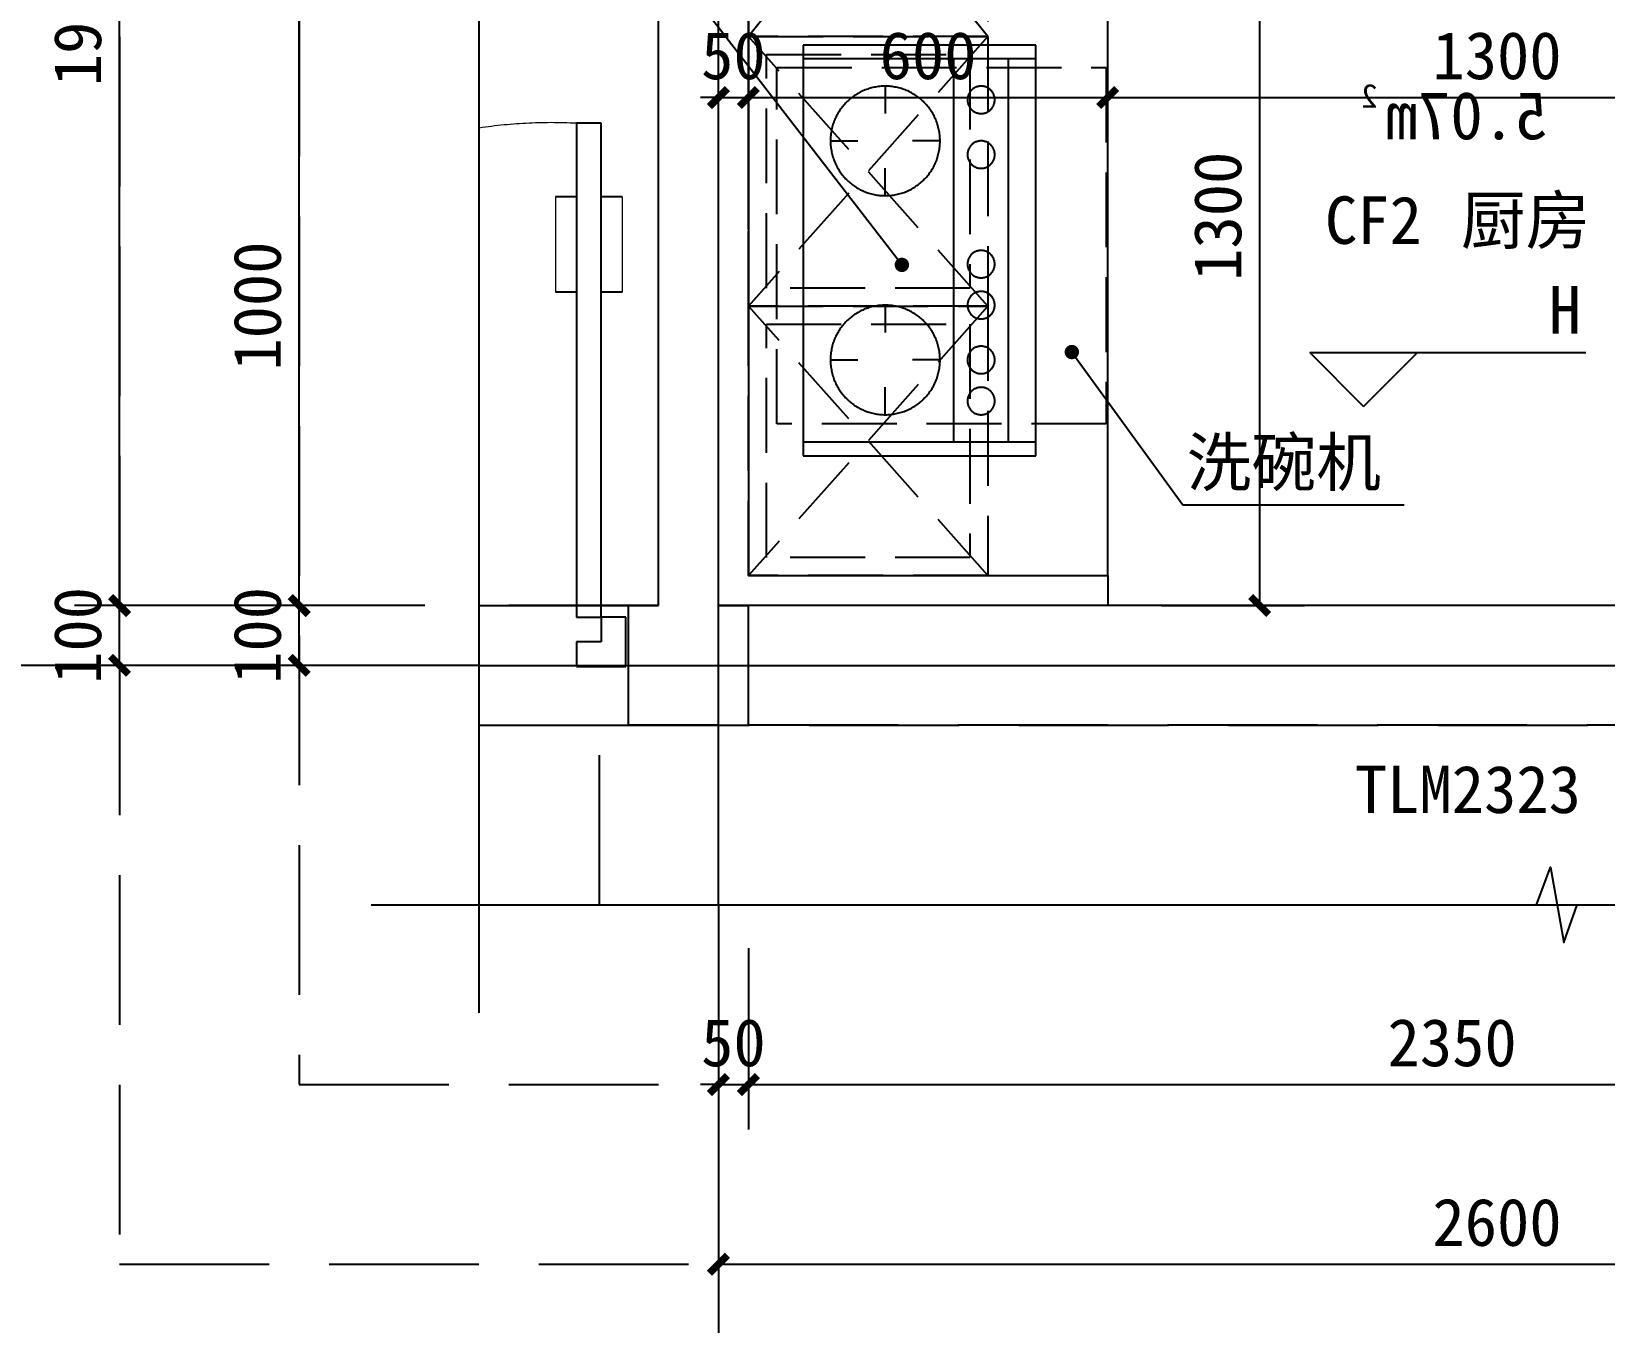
# Model space of a CAD drawing. Header units: millimetres. Extents: x -15 to 66915, y -15 to 18798.
# Drawn here: x 7323 to 9950, y 10765 to 12921 of the extents above; entities that cross this region are included whole.
import ezdxf
from ezdxf.xclip import XClip

# ---------------------------------------------------------------- set-up
doc = ezdxf.new("R2010")
doc.units = ezdxf.units.MM
doc.header["$LTSCALE"] = 1000
doc.header["$XCLIPFRAME"] = 2
for name, pattern in [('1#2#楼$0$DOTE', [2.42, 2, -0.2, 0.02, -0.2]), ('105-墙体$0$DASH', [0.35, 0.25, -0.1]), ('105-家具-标$0$DASH', [0.35, 0.25, -0.1]), ('110-CF-Z-2.6x1.95$0$DASH', [0.35, 0.25, -0.1]), ('110-WC$0$DASH', [0.35, 0.25, -0.1]), ('DASH', [0.35, 0.25, -0.1])]:
    doc.linetypes.add(name, pattern=pattern)
doc.layers.get('Defpoints').update_dxf_attribs({"color": 4, "linetype": 'DASH'})
for name, color, linetype in [('1#2#楼$0$A-ANNO-AXIS', 3, 'Continuous'), ('1#2#楼$0$A-ANNO-DIMS', 3, 'Continuous'), ('1#2#楼$0$A-ANNO-DOTE', 10, '1#2#楼$0$DOTE'), ('1#2#楼$0$A-ANNO-ELEV', 3, 'Continuous'), ('1#2#楼$0$A-ANNO-IDEN', 3, 'Continuous'), ('1#2#楼$0$A-ANNO-SYMB', 3, 'Continuous'), ('1#2#楼$0$A-ANNO-TEXT', 7, 'Continuous'), ('1#2#楼$0$A-DOOR-IDEN', 53, 'Continuous'), ('105-墙体$0$A-DOOR', 51, 'Continuous'), ('105-墙体$0$A-WALL-BLOK', 131, 'Continuous'), ('105-家具-标$0$FF-FURN', 47, '105-家具-标$0$DASH'), ('110-CF-Z-2.6x1.95$0$A-FLOR-SPCL', 225, 'Continuous'), ('110-WC$0$A-FLOR-SPCL', 225, 'Continuous'), ('110-WC$0$BS-STAIR', 225, 'Continuous'), ('110-WC$0$洁具', 225, 'Continuous'), ('110-XJ-JF-1#$0$00-看线', 251, 'Continuous'), ('110-XJ-JF-1#$0$1#2#住宅楼 平面图$0$A-00-HX-113-wall-01Y$0$HRAL', 31, 'Continuous'), ('110-XJ-JF-1#$0$1#2#住宅楼 平面图$0$bolibeiban剖', 4, 'Continuous'), ('110-墙体$0$A-COLU-CONC-HATC', 204, 'Continuous'), ('110-墙体$0$A-DOOR', 51, 'Continuous'), ('110-墙体$0$A-WALL-CONC', 9, 'Continuous')]:
    doc.layers.add(name, color=color, linetype=linetype)
doc.layers.add('110-XJ-JF-1#$0$1#2#住宅楼 平面图$0$A-00-15-1#-PM-2F$0$00-装饰-看', color=46, linetype='Continuous', lineweight=5)
doc.styles.add('1#2#楼$0$_TCH_DIM', font='')
doc.styles.add('1#2#楼$0$_TCH_DIM_T3', font='')
doc.styles.add('1#2#楼$0$_TCH_WINDOW', font='')
doc.styles.add('110-CF-Z-2.6x1.95$0$_TCH_SPACE', font='')
doc.styles.add('110-WC$0$_TCH_SPACE', font='')
doc.styles.get('1#2#楼$0$_TCH_DIM').set_extended_font_data('SimSun')
doc.styles.get('1#2#楼$0$_TCH_DIM_T3').set_extended_font_data('SimSun')
doc.styles.get('1#2#楼$0$_TCH_WINDOW').set_extended_font_data('SimSun')
doc.styles.get('110-CF-Z-2.6x1.95$0$_TCH_SPACE').set_extended_font_data('SimSun')
doc.styles.get('110-WC$0$_TCH_SPACE').set_extended_font_data('SimSun')
doc.dimstyles.new('1#2#楼$0$_TCH_ARCH&&30', dxfattribs={"dimtxt": 79.303797, "dimasz": 30, "dimexe": 75, "dimexo": 90, "dimgap": 30, "dimtad": 1, "dimdec": 0, "dimzin": 0, "dimdsep": 46, "dimtxsty": '1#2#楼$0$_TCH_DIM_T3', "dimblk": '1#2#楼$0$_ArchTick', "dimcen": 0.09, "dimclrt": 7, "dimazin": 2, "dimtfac": 1, "dimtdec": 0, "dimtix": 1, "dimtmove": 2, "dimatfit": 3, "dimfxl": 100, "dimtolj": 1, "dimtzin": 0, "dimarcsym": 0})

# ---------------------------------------------------------------- blocks, each defined once
blk = doc.blocks.new('110-墙体$0$$DorLib2D$00000009')
for p, q in [((0.4129, 0.9053), (0.4129, 0.0807)), ((0.4541, 0.9053), (0.4129, 0.9053)), ((0.4541, 0.0807), (0.4541, 0.9053)), ((0.4129, 0.7822), (0.378, 0.7822)), ((0.489, 0.7822), (0.4541, 0.7822)), ((0.4129, 0.6235), (0.378, 0.6235)), ((0.489, 0.6235), (0.4541, 0.6235)), ((-0.4941, 0.0807), (-0.4529, 0.0807)), ((-0.4941, -0.0018), (-0.4941, 0.0807)), ((-0.4529, 0.0807), (-0.4529, 0.0395)), ((0.4129, 0.0807), (0.4541, 0.0807)), ((0.4953, 0.0807), (0.4541, 0.0807)), ((0.4541, 0.0807), (0.4541, 0.0395)), ((0.4953, -0.0018), (0.4953, 0.0807)), ((-0.4529, 0.0395), (-0.4117, 0.0395)), ((-0.4117, 0.0395), (-0.4117, -0.0018)), ((0.4541, 0.0395), (0.4129, 0.0395)), ((0.4129, 0.0395), (0.4129, -0.0018)), ((-0.4941, -0.0018), (-0.4941, -0.0018)), ((-0.4117, -0.0018), (-0.4941, -0.0018)), ((0.4129, -0.0018), (0.4953, -0.0018)), ((0.4953, -0.0018), (0.4953, -0.0018))]:
    blk.add_line(p, q)
at = {"lineweight": 13}
for p, q in [((0.378, 0.7822), (0.378, 0.6235)), ((0.489, 0.7822), (0.489, 0.6235))]:
    blk.add_line(p, q, dxfattribs=at)
blk.add_arc((0.3716, 0.0817), 0.8246, 87.134, 180.0717, dxfattribs=at)
blk = doc.blocks.new('110-墙体')
at = {"layer": '110-墙体$0$A-COLU-CONC-HATC'}
for points in [[(100, 10900), (-100, 11100), (-100, 7800), (33.3, 7800), (100, 7900)], [(33.3, 7800), (100, 7700), (2100, 7700), (2100, 7900), (100, 7900)], [(33.3, 7800), (-100, 7800), (-100, 7300), (100, 7300), (100, 7700)]]:
    blk.add_hatch(color=256, dxfattribs=at).paths.add_polyline_path(points)
at = {"layer": '110-墙体$0$A-WALL-CONC'}
for p, q in [((-100, 11100), (-100, 7800)), ((100, 10900), (100, 7900)), ((100, 7900), (2100, 7900)), ((-100, 7800), (-100, 7300)), ((100, 7700), (100, 7300)), ((100, 7700), (2100, 7700)), ((100, 7300), (-100, 7300))]:
    blk.add_line(p, q, dxfattribs=at)
at = {"layer": '110-墙体$0$A-DOOR', "xscale": 900, "yscale": 900, "zscale": 100, "rotation": 90}
blk.add_blockref('110-墙体$0$$DorLib2D$00000009', (2150, 7150), dxfattribs=at)
blk = doc.blocks.new('110-WC$0$fffterthfhfghfghrtth')
at = {"color": 0, "ltscale": 300}
blk.add_line((-182.2, 0), (56.6, 0), dxfattribs=at)
at = {"color": 0, "linetype": '110-WC$0$DASH', "ltscale": 300}
for points in [[(-300, 150), (-600, 150), (-600, -150), (-300, -150)], [(-305, 145), (-595, 145), (-595, -145), (-305, -145)], [(-30, 60), (-30, -60), (0, -60), (0, 60)], [(-30, 23), (-30, -23), (-150, -23), (-150, 23)], [(-150, -20), (-150, 20), (-30, 20), (-30, -20)]]:
    blk.add_lwpolyline(points, close=True, dxfattribs=at)
for points in [[(-450, 80), (-450, -80)], [(-370, 0), (-530, 0)]]:
    blk.add_lwpolyline(points, dxfattribs=at)
blk.add_circle((-450, 0), 20, dxfattribs=at)
blk = doc.blocks.new('110-WC$0$dfghrtjrtuj6')
at = {"layer": '110-WC$0$A-FLOR-SPCL'}
for points in [[(-217, 0, 0.071142), (-213, -58.1, 0.019152), (-192.8, -212.4, 0.090609), (-149, -404.1, 0.163158), (-38.2, -508, 0.273043), (72.6, -489.5, 0.094885), (149, -404.1, 0.090609), (192.8, -212.4, 0.019152), (213, -58.1, 0.071142), (217, 0)], [(-165, -12.4, 0.180688), (-197.1, -185.5, -4.705295)], [(-106.5, -6.4, 0.237416), (-193.6, -207.9, -3.87225)], [(-61.3, -50.9), (-61.5, -31.5, 1.018669), (-84.1, -31.5), (-85.1, -51.1)], [(61.3, -50.9), (61.5, -31.5, -1.018669), (84.1, -31.5), (85.1, -51.1)], [(106.5, -6.4, -0.237416), (193.6, -207.9, 3.87225)], [(165, -12.4, -0.180688), (197.1, -185.5, 4.705295)], [(-119.9, -51.4, 0.129606), (-179.5, -259.3, 0.211204), (-80.1, -482.5, 2.252949)], [(105.7, -51.3, -0.095348), (165.9, -224.7, -0.180567), (119.8, -417.3, -0.059956), (65.2, -480.7, -0.149733), (0, -503.9, -0.149733), (-65.2, -480.7, -0.059956), (-119.9, -417.3, -0.180567), (-165.9, -224.7, -0.095348), (-105.7, -51.3, 0.095348)], [(119.9, -51.4, -0.129606), (179.5, -259.3, -0.211204), (80.1, -482.5, -2.252949)]]:
    blk.add_lwpolyline(points, format="xyb", dxfattribs=at)
blk.add_lwpolyline([(-119.9, -51.4), (119.9, -51.4)], dxfattribs=at)
blk = doc.blocks.new('110-WC')
at = {"layer": '110-WC$0$A-FLOR-SPCL'}
blk.add_lwpolyline([(1970, -100), (1970, -30), (30, -30), (30, -1170), (970, -1170), (970, -1570), (1970, -1570), (1970, -1000), (2000, -1000)], dxfattribs=at)
for points in [[(934.7, -492.8), (944.7, -492.8), (944.7, -1087.8), (934.7, -1087.8)], [(949, -575), (959, -575), (959, -1170), (949, -1170)]]:
    blk.add_lwpolyline(points, close=True, dxfattribs=at)
at = {"layer": '110-WC$0$BS-STAIR'}
for points in [[(910, -1170), (910, -30)], [(970, -1170), (970, -30)]]:
    blk.add_lwpolyline(points, dxfattribs=at)
at = {"layer": 'Defpoints'}
blk.add_lwpolyline([(0, -1600), (2000, -1600), (2000, 0), (0, 0)], close=True, dxfattribs=at)
at = {"layer": '110-WC$0$A-FLOR-SPCL', "xscale": -1, "rotation": 180}
blk.add_blockref('110-WC$0$dfghrtjrtuj6', (1472.5, -1370), dxfattribs=at)
at = {"layer": '110-WC$0$洁具', "extrusion": (0, 0, -1), "zscale": -1, "rotation": 270.0003015910824}
blk.add_blockref('110-WC$0$fffterthfhfghfghrtth', (-480, -1170), dxfattribs=at)
at = {"layer": 'Defpoints', "style": '110-WC$0$_TCH_SPACE'}
for s, height, p in [('2', 39.7, (646.6, -457.3)), ('2.88m', 79.3, (363.1, -509.8))]:
    blk.add_text(s, height=height, dxfattribs=at).set_placement(p)
blk = doc.blocks.new('110-家具-标', base_point=(27950, 37750.5))
at = {"layer": 'Defpoints'}
blk.add_lwpolyline([(27950, 48550.5), (31200, 48550.5), (31200, 45550.5), (27950, 45550.5)], close=True, dxfattribs=at)
blk = doc.blocks.new('110-XJ-JF-1#')
at = {"layer": '110-XJ-JF-1#$0$00-看线'}
blk.add_lwpolyline([(350, 3499.7), (350, 7300)], dxfattribs=at)
at = {"layer": '110-XJ-JF-1#$0$1#2#住宅楼 平面图$0$A-00-15-1#-PM-2F$0$00-装饰-看', "linetype": 'ByBlock'}
blk.add_lwpolyline([(450, 3499.7), (450, 11149.7, 0.414214), (150, 11449.7), (-3600, 11449.7, 0.414214), (-3900, 11149.7), (-3900, 10449.7), (-6250, 10449.7)], format="xyb", dxfattribs=at)
at = {"layer": '110-XJ-JF-1#$0$1#2#住宅楼 平面图$0$A-00-HX-113-wall-01Y$0$HRAL'}
for points in [[(220, 8020), (350, 8020), (350, 8050), (300, 8050), (300, 11299.7), (-820, 11299.7), (-820, 11349.7), (-850, 11349.7), (-850, 11219.7)], [(220, 7330), (350, 7330), (350, 7300), (220, 7300)]]:
    blk.add_lwpolyline(points, dxfattribs=at)
at = {"layer": '110-XJ-JF-1#$0$1#2#住宅楼 平面图$0$bolibeiban剖'}
blk.add_lwpolyline([(300, 7330), (300, 8020)], dxfattribs=at)
blk = doc.blocks.new('1#2#楼$0$bgtb')
ref = blk.add_blockref('110-墙体', (6450, -10000), dxfattribs=dict(xscale=-1))
XClip(ref).set_block_clipping_path([(10449.9188188711, -2099.9999999995), (-900.0811811288, -2099.9999999995), (-900, 11600.0002523363), (7750, 11600.0002523363), (7750, 4300), (10449.9999999999, 4300)])
ref = blk.add_blockref('110-WC', (6350, -2300), dxfattribs=dict(xscale=-1))
XClip(ref).set_block_clipping_path([(10349.9188188711, -9799.9999239819), (-1000.0811811288, -9799.9999239819), (-1000, 3900.000328354), (7650, 3900.000328354), (7650, -3399.9999239824), (10349.9999999999, -3399.9999239823)])
at = {"xscale": -1}
blk.add_blockref('110-家具-标', (6350, -9900), dxfattribs=at)
ref = blk.add_blockref('110-XJ-JF-1#', (6450, -10000))
XClip(ref).set_block_clipping_path([(-10449.9188188714, -2099.9999999995), (900.0811811285, -2099.9999999995), (899.9999999997, 11600.0002523363), (-7750.0000000003, 11600.0002523363), (-7750.0000000003, 4300), (-10450.0000000002, 4300)])
blk = doc.blocks.new('105-家具-标', base_point=(48050, 37750.5))
at = {"color": 251}
blk.add_lwpolyline([(43128.8, 44749.9), (43128.8, 45025)], dxfattribs=at)
blk.add_arc((42898.8, 45933.7), 937.3, 254.5301, 285.4699, dxfattribs=at)
at = {"layer": '105-家具-标$0$FF-FURN', "linetype": '105-家具-标$0$DASH', "ltscale": 300}
blk.add_lwpolyline([(43148.8, 44749.9), (43148.8, 45079.9, 0.414214), (43128.8, 45099.9), (42668.8, 45099.9, 0.414214), (42648.8, 45079.9), (42648.8, 44749.9)], format="xyb", dxfattribs=at)
blk.add_lwpolyline([(43298.8, 43949.9), (41798.8, 43949.9), (41798.8, 44749.9), (43298.8, 44749.9)], close=True, dxfattribs=at)
at = {"layer": 'Defpoints'}
for points in [[(44500, 48750.5), (47250, 48750.5), (47250, 45750.5), (44500, 45750.5)], [(41800.1, 41550.5), (44600.1, 41550.5), (44598.3, 45550.5), (41798.3, 45550.5)]]:
    blk.add_lwpolyline(points, close=True, dxfattribs=at)
blk = doc.blocks.new('105-墙体$0$$DorLib2D$00000009')
for p, q in [((0.4129, 0.9053), (0.4129, 0.0807)), ((0.4541, 0.9053), (0.4129, 0.9053)), ((0.4541, 0.0807), (0.4541, 0.9053)), ((0.4129, 0.7822), (0.378, 0.7822)), ((0.489, 0.7822), (0.4541, 0.7822)), ((0.4129, 0.6235), (0.378, 0.6235)), ((0.489, 0.6235), (0.4541, 0.6235)), ((-0.4941, 0.0807), (-0.4529, 0.0807)), ((-0.4941, -0.0018), (-0.4941, 0.0807)), ((-0.4529, 0.0807), (-0.4529, 0.0395)), ((0.4129, 0.0807), (0.4541, 0.0807)), ((0.4953, 0.0807), (0.4541, 0.0807)), ((0.4541, 0.0807), (0.4541, 0.0395)), ((0.4953, -0.0018), (0.4953, 0.0807)), ((-0.4529, 0.0395), (-0.4117, 0.0395)), ((-0.4117, 0.0395), (-0.4117, -0.0018)), ((0.4541, 0.0395), (0.4129, 0.0395)), ((0.4129, 0.0395), (0.4129, -0.0018)), ((-0.4941, -0.0018), (-0.4941, -0.0018)), ((-0.4117, -0.0018), (-0.4941, -0.0018)), ((0.4129, -0.0018), (0.4953, -0.0018)), ((0.4953, -0.0018), (0.4953, -0.0018))]:
    blk.add_line(p, q)
at = {"lineweight": 13}
for p, q in [((0.378, 0.7822), (0.378, 0.6235)), ((0.489, 0.7822), (0.489, 0.6235))]:
    blk.add_line(p, q, dxfattribs=at)
blk.add_arc((0.3716, 0.0817), 0.8246, 87.134, 180.0717, dxfattribs=at)
blk = doc.blocks.new('105-墙体')
at = {"layer": '105-墙体$0$A-DOOR', "linetype": '105-墙体$0$DASH'}
for p, q in [((-6150, 8100), (-3750, 8100)), ((-3650, 8100), (-2600, 8100)), ((-6150, 7900), (-3800, 7900)), ((-2600, 7900), (-3600, 7900))]:
    blk.add_line(p, q, dxfattribs=at)
at = {"layer": '105-墙体$0$A-WALL-BLOK'}
for p, q in [((-3750, 8100), (-3750, 9650)), ((-3650, 8100), (-3650, 9650)), ((-3750, 8100), (-3800, 8100)), ((-3800, 7900), (-3800, 8100)), ((-3600, 8100), (-3650, 8100)), ((-3600, 7900), (-3600, 8100)), ((-3750, 7900), (-3800, 7900)), ((-3750, 7900), (-3600, 7900))]:
    blk.add_line(p, q, dxfattribs=at)
at = {"layer": '105-墙体$0$A-DOOR', "xscale": 1000, "yscale": -1000, "zscale": 200, "rotation": 180}
blk.add_blockref('105-墙体$0$$DorLib2D$00000009', (-3100, 8000), dxfattribs=at)
blk = doc.blocks.new('110-CF-Z-2.6x1.95$0$88')
for p, q in [((-662.94, 388.62), (22.86, 388.62)), ((-662.94, 0), (-662.94, 388.62)), ((-640.08, 0), (-640.08, 388.62)), ((0, 0), (0, 388.62)), ((22.86, 388.62), (22.86, 0)), ((-502.92, 342.9), (-502.92, 297.18)), ((-137.16, 342.9), (-137.16, 297.18)), ((-594.36, 251.46), (-548.64, 251.46)), ((-411.48, 251.46), (-457.2, 251.46)), ((-228.6, 251.46), (-182.88, 251.46)), ((-45.72, 251.46), (-91.44, 251.46)), ((-502.92, 160.02), (-502.92, 205.74)), ((-137.16, 160.02), (-137.16, 205.74)), ((0, 137.16), (-640.08, 137.16)), ((0, 45.72), (-640.08, 45.72)), ((22.86, 0), (-662.94, 0))]:
    blk.add_line(p, q)
for centre, radius in [((-502.92, 251.46), 91.44), ((-137.16, 251.46), 91.44), ((-571.5, 91.44), 22.86), ((-480.06, 91.44), 22.86), ((-297.18, 91.44), 22.86), ((-228.6, 91.44), 22.86), ((-137.16, 91.44), 22.86), ((-68.58, 91.44), 22.86)]:
    blk.add_circle(centre, radius)
blk = doc.blocks.new('110-CF-Z-2.6x1.95', base_point=(0, 0))
at = {"layer": '110-CF-Z-2.6x1.95$0$A-FLOR-SPCL', "color": 8, "linetype": '110-CF-Z-2.6x1.95$0$DASH', "ltscale": 0.5}
for p, q in [((2150, -1000), (2550, -500)), ((2150, -500), (2550, -1000)), ((2150, -1450), (2550, -1000)), ((2150, -1000), (2550, -1450)), ((2150, -1900), (2550, -1450)), ((2150, -1450), (2550, -1900))]:
    blk.add_line(p, q, dxfattribs=at)
at = {"layer": '110-CF-Z-2.6x1.95$0$A-FLOR-SPCL'}
for points in [[(50, -1950), (50, -350), (350, -350), (350, -50), (2150, -50), (2150, -500), (2550, -500), (2550, -1900), (1950, -1900), (1950, -1950)], [(1950, -1900), (1950, -650), (650, -650), (650, -950), (50, -950)]]:
    blk.add_lwpolyline(points, dxfattribs=at)
at = {"layer": '110-CF-Z-2.6x1.95$0$A-FLOR-SPCL', "color": 8, "linetype": '110-CF-Z-2.6x1.95$0$DASH', "ltscale": 0.5}
for points in [[(2150, -1000), (2550, -1000), (2550, -500), (2150, -500)], [(2150, -1450), (2550, -1450), (2550, -1000), (2150, -1000)], [(2180, -1420), (2520, -1420), (2520, -1030), (2180, -1030)], [(2150, -1900), (2550, -1900), (2550, -1450), (2150, -1450)], [(2180, -1870), (2520, -1870), (2520, -1480), (2180, -1480)]]:
    blk.add_lwpolyline(points, close=True, dxfattribs=at)
at = {"layer": '110-CF-Z-2.6x1.95$0$A-FLOR-SPCL', "linetype": '110-CF-Z-2.6x1.95$0$DASH', "ltscale": 0.5}
blk.add_lwpolyline([(1952.4, -1051.7), (1952.4, -1646.7), (2502.4, -1646.7), (2502.4, -1051.7)], close=True, dxfattribs=at)
at = {"layer": 'Defpoints'}
blk.add_lwpolyline([(2600, 0), (0, 0), (0, -1950), (2600, -1950)], close=True, dxfattribs=at)
at = {"layer": '110-CF-Z-2.6x1.95$0$A-FLOR-SPCL', "rotation": 270}
blk.add_blockref('110-CF-Z-2.6x1.95$0$88', (2070, -1677.1), dxfattribs=at)
at = {"layer": 'Defpoints', "style": '110-CF-Z-2.6x1.95$0$_TCH_SPACE'}
for s, height, p in [('5.07m', 79.3, (1216, -1171.4)), ('2', 39.7, (1499.5, -1118.9))]:
    blk.add_text(s, height=height, dxfattribs=at).set_placement(p)
blk = doc.blocks.new('1#2#楼$0$bhgtfv')
ref = blk.add_blockref('105-家具-标', (-6350, -10050), dxfattribs=dict(xscale=-1))
XClip(ref).set_block_clipping_path([(48500.0000000003, 35550.2386765273), (37700.0000000002, 35550.5252865783), (37700.0000000012, 41950.5252865784), (40400.0000000003, 41950.5252865782), (40400.0000000003, 49450.2386765273), (48500.0000000001, 49450.2386765273)])
ref = blk.add_blockref('105-墙体', (-6450, -10150), dxfattribs=dict(xscale=-1))
XClip(ref).set_block_clipping_path([(350, -2100.286610051), (-10450.0000000001, -2100), (-10449.9999999991, 4300.0000000001), (-7750, 4299.9999999999), (-7750, 11799.713389949), (349.9999999998, 11799.713389949)])
ref = blk.add_blockref('110-CF-Z-2.6x1.95', (-100, -100), dxfattribs=dict(xscale=-1))
XClip(ref).set_block_clipping_path([(6700, -12150.286610051), (-4100.0000000001, -12150), (-4099.9999999991, -5749.9999999999), (-1400, -5750.0000000001), (-1400, 1749.713389949), (6699.9999999997, 1749.713389949)])
blk = doc.blocks.new('1#2#楼$0$_ArchTick')
at = {"color": 0, "linetype": 'ByBlock', "const_width": 0.4}
blk.add_lwpolyline([(-0.5, -0.5), (0.5, 0.5)], dxfattribs=at)
blk = doc.blocks.new('*D463')
at = {"layer": '1#2#楼$0$A-ANNO-DIMS', "color": 0, "lineweight": -2, "transparency": 16777216}
for p, q in [((8470, 11390.2), (8470, 11087.7)), ((8520, 11390.2), (8520, 11087.7)), ((8470, 11162.7), (8440, 11162.7)), ((8470, 11162.7), (8520, 11162.7)), ((8520, 11162.7), (8550, 11162.7))]:
    blk.add_line(p, q, dxfattribs=at)
at = {"layer": 'Defpoints', "color": 0, "transparency": 16777216}
for p in [(8470, 11480.2), (8520, 11480.2), (8520, 11162.7)]:
    blk.add_point(p, dxfattribs=at)
at = {"layer": '1#2#楼$0$A-ANNO-DIMS', "color": 0, "lineweight": -2, "transparency": 16777216, "xscale": 30, "yscale": 30, "zscale": 30}
blk.add_blockref('1#2#楼$0$_ArchTick', (8470, 11162.7), dxfattribs=at)
at = {"layer": '1#2#楼$0$A-ANNO-DIMS', "color": 0, "lineweight": -2, "transparency": 16777216, "xscale": 30, "yscale": 30, "zscale": 30, "rotation": 180}
blk.add_blockref('1#2#楼$0$_ArchTick', (8520, 11162.7), dxfattribs=at)
at = {"layer": '1#2#楼$0$A-ANNO-DIMS', "color": 7, "transparency": 16777216, "insert": (8495, 11232.3), "char_height": 79.3, "attachment_point": 5, "style": '1#2#楼$0$_TCH_DIM_T3'}
blk.add_mtext('\\A1;50', dxfattribs=at)
blk = doc.blocks.new('*D464')
at = {"layer": '1#2#楼$0$A-ANNO-DIMS', "color": 0, "lineweight": -2, "transparency": 16777216}
for p, q in [((8520, 11390.2), (8520, 11087.7)), ((10870, 11390.2), (10870, 11087.7)), ((8520, 11162.7), (10870, 11162.7))]:
    blk.add_line(p, q, dxfattribs=at)
at = {"layer": 'Defpoints', "color": 0, "transparency": 16777216}
for p in [(8520, 11480.2), (10870, 11480.2), (10870, 11162.7)]:
    blk.add_point(p, dxfattribs=at)
at = {"layer": '1#2#楼$0$A-ANNO-DIMS', "color": 0, "lineweight": -2, "transparency": 16777216, "xscale": 30, "yscale": 30, "zscale": 30, "rotation": 180}
blk.add_blockref('1#2#楼$0$_ArchTick', (8520, 11162.7), dxfattribs=at)
at = {"layer": '1#2#楼$0$A-ANNO-DIMS', "color": 0, "lineweight": -2, "transparency": 16777216, "xscale": 30, "yscale": 30, "zscale": 30}
blk.add_blockref('1#2#楼$0$_ArchTick', (10870, 11162.7), dxfattribs=at)
at = {"layer": '1#2#楼$0$A-ANNO-DIMS', "color": 7, "transparency": 16777216, "insert": (9695, 11232.3), "char_height": 79.3, "attachment_point": 5, "style": '1#2#楼$0$_TCH_DIM_T3'}
blk.add_mtext('\\A1;2350', dxfattribs=at)
blk = doc.blocks.new('*D467')
at = {"layer": '1#2#楼$0$A-ANNO-DIMS', "color": 0, "lineweight": -2, "transparency": 16777216}
for p, q in [((8470, 11372.7), (8470, 10787.7)), ((11070, 11372.7), (11070, 10787.7)), ((8470, 10862.7), (11070, 10862.7))]:
    blk.add_line(p, q, dxfattribs=at)
at = {"layer": 'Defpoints', "color": 0, "transparency": 16777216}
for p in [(8470, 11462.7), (11070, 11462.7), (11070, 10862.7)]:
    blk.add_point(p, dxfattribs=at)
at = {"layer": '1#2#楼$0$A-ANNO-DIMS', "color": 0, "lineweight": -2, "transparency": 16777216, "xscale": 30, "yscale": 30, "zscale": 30, "rotation": 180}
blk.add_blockref('1#2#楼$0$_ArchTick', (8470, 10862.7), dxfattribs=at)
at = {"layer": '1#2#楼$0$A-ANNO-DIMS', "color": 0, "lineweight": -2, "transparency": 16777216, "xscale": 30, "yscale": 30, "zscale": 30}
blk.add_blockref('1#2#楼$0$_ArchTick', (11070, 10862.7), dxfattribs=at)
at = {"layer": '1#2#楼$0$A-ANNO-DIMS', "color": 7, "transparency": 16777216, "insert": (9770, 10932.3), "char_height": 79.3, "attachment_point": 5, "style": '1#2#楼$0$_TCH_DIM_T3'}
blk.add_mtext('\\A1;2600', dxfattribs=at)
blk = doc.blocks.new('*D469')
at = {"layer": '1#2#楼$0$A-ANNO-DIMS', "color": 0, "lineweight": -2, "transparency": 16777216}
for p, q in [((7770, 11962.7), (7770, 11992.7)), ((7980, 11962.7), (7695, 11962.7)), ((7770, 11862.7), (7770, 11962.7)), ((7980, 11862.7), (7695, 11862.7)), ((7770, 11862.7), (7770, 11832.7))]:
    blk.add_line(p, q, dxfattribs=at)
at = {"layer": 'Defpoints', "color": 0, "transparency": 16777216}
for p in [(7770, 11962.7), (8070, 11962.7), (8070, 11862.7)]:
    blk.add_point(p, dxfattribs=at)
at = {"layer": '1#2#楼$0$A-ANNO-DIMS', "color": 0, "lineweight": -2, "transparency": 16777216, "xscale": 30, "yscale": 30, "zscale": 30}
for p, rotation in [((7770, 11962.7), 270), ((7770, 11862.7), 90)]:
    blk.add_blockref('1#2#楼$0$_ArchTick', p, dxfattribs=dict(at, rotation=rotation))
at = {"layer": '1#2#楼$0$A-ANNO-DIMS', "color": 7, "transparency": 16777216, "insert": (7700.3, 11912.7), "char_height": 79.3, "attachment_point": 5, "rotation": 90, "style": '1#2#楼$0$_TCH_DIM_T3'}
blk.add_mtext('\\A1;100', dxfattribs=at)
blk = doc.blocks.new('*D470')
at = {"layer": '1#2#楼$0$A-ANNO-DIMS', "color": 0, "lineweight": -2, "transparency": 16777216}
for p, q in [((7980, 12962.7), (7695, 12962.7)), ((7770, 11962.7), (7770, 12962.7)), ((7980, 11962.7), (7695, 11962.7))]:
    blk.add_line(p, q, dxfattribs=at)
at = {"layer": 'Defpoints', "color": 0, "transparency": 16777216}
for p in [(7770, 12962.7), (8070, 12962.7), (8070, 11962.7)]:
    blk.add_point(p, dxfattribs=at)
at = {"layer": '1#2#楼$0$A-ANNO-DIMS', "color": 0, "lineweight": -2, "transparency": 16777216, "xscale": 30, "yscale": 30, "zscale": 30}
for p, rotation in [((7770, 12962.7), 90), ((7770, 11962.7), 270)]:
    blk.add_blockref('1#2#楼$0$_ArchTick', p, dxfattribs=dict(at, rotation=rotation))
at = {"layer": '1#2#楼$0$A-ANNO-DIMS', "color": 7, "transparency": 16777216, "insert": (7700.3, 12462.7), "char_height": 79.3, "attachment_point": 5, "rotation": 90, "style": '1#2#楼$0$_TCH_DIM_T3'}
blk.add_mtext('\\A1;1000', dxfattribs=at)
blk = doc.blocks.new('*D474')
at = {"layer": '1#2#楼$0$A-ANNO-DIMS', "color": 0, "lineweight": -2, "transparency": 16777216}
for p, q in [((7890, 13912.7), (7395, 13912.7)), ((7470, 11962.7), (7470, 13912.7)), ((7890, 11962.7), (7395, 11962.7))]:
    blk.add_line(p, q, dxfattribs=at)
at = {"layer": 'Defpoints', "color": 0, "transparency": 16777216}
for p in [(7470, 13912.7), (7980, 13912.7), (7980, 11962.7)]:
    blk.add_point(p, dxfattribs=at)
at = {"layer": '1#2#楼$0$A-ANNO-DIMS', "color": 0, "lineweight": -2, "transparency": 16777216, "xscale": 30, "yscale": 30, "zscale": 30}
for p, rotation in [((7470, 13912.7), 90), ((7470, 11962.7), 270)]:
    blk.add_blockref('1#2#楼$0$_ArchTick', p, dxfattribs=dict(at, rotation=rotation))
at = {"layer": '1#2#楼$0$A-ANNO-DIMS', "color": 7, "transparency": 16777216, "insert": (7400.3, 12937.7), "char_height": 79.3, "attachment_point": 5, "rotation": 90, "style": '1#2#楼$0$_TCH_DIM_T3'}
blk.add_mtext('\\A1;1950', dxfattribs=at)
blk = doc.blocks.new('*D475')
at = {"layer": '1#2#楼$0$A-ANNO-DIMS', "color": 0, "lineweight": -2, "transparency": 16777216}
for p, q in [((7470, 11962.7), (7470, 11992.7)), ((7890, 11962.7), (7395, 11962.7)), ((7470, 11862.7), (7470, 11962.7)), ((7890, 11862.7), (7395, 11862.7)), ((7470, 11862.7), (7470, 11832.7))]:
    blk.add_line(p, q, dxfattribs=at)
at = {"layer": 'Defpoints', "color": 0, "transparency": 16777216}
for p in [(7470, 11962.7), (7980, 11962.7), (7980, 11862.7)]:
    blk.add_point(p, dxfattribs=at)
at = {"layer": '1#2#楼$0$A-ANNO-DIMS', "color": 0, "lineweight": -2, "transparency": 16777216, "xscale": 30, "yscale": 30, "zscale": 30}
for p, rotation in [((7470, 11962.7), 270), ((7470, 11862.7), 90)]:
    blk.add_blockref('1#2#楼$0$_ArchTick', p, dxfattribs=dict(at, rotation=rotation))
at = {"layer": '1#2#楼$0$A-ANNO-DIMS', "color": 7, "transparency": 16777216, "insert": (7400.3, 11912.7), "char_height": 79.3, "attachment_point": 5, "rotation": 90, "style": '1#2#楼$0$_TCH_DIM_T3'}
blk.add_mtext('\\A1;100', dxfattribs=at)
blk = doc.blocks.new('*D775')
at = {"layer": '1#2#楼$0$A-ANNO-DIMS', "color": 0, "lineweight": -2, "transparency": 16777216}
for p, q in [((8470, 12590.6), (8470, 12886)), ((8520, 12590.6), (8520, 12886)), ((8470, 12811), (8440, 12811)), ((8470, 12811), (8520, 12811)), ((8520, 12811), (8550, 12811))]:
    blk.add_line(p, q, dxfattribs=at)
at = {"layer": 'Defpoints', "color": 0, "transparency": 16777216}
for p in [(8520, 12811), (8470, 12500.6), (8520, 12500.6)]:
    blk.add_point(p, dxfattribs=at)
at = {"layer": '1#2#楼$0$A-ANNO-DIMS', "color": 0, "lineweight": -2, "transparency": 16777216, "xscale": 30, "yscale": 30, "zscale": 30}
blk.add_blockref('1#2#楼$0$_ArchTick', (8470, 12811), dxfattribs=at)
at = {"layer": '1#2#楼$0$A-ANNO-DIMS', "color": 0, "lineweight": -2, "transparency": 16777216, "xscale": 30, "yscale": 30, "zscale": 30, "rotation": 180}
blk.add_blockref('1#2#楼$0$_ArchTick', (8520, 12811), dxfattribs=at)
at = {"layer": '1#2#楼$0$A-ANNO-DIMS', "color": 7, "transparency": 16777216, "insert": (8495, 12880.6), "char_height": 79.3, "attachment_point": 5, "style": '1#2#楼$0$_TCH_DIM_T3'}
blk.add_mtext('\\A1;50', dxfattribs=at)
blk = doc.blocks.new('*D776')
at = {"layer": '1#2#楼$0$A-ANNO-DIMS', "color": 0, "lineweight": -2, "transparency": 16777216}
for p, q in [((8520, 12590.6), (8520, 12886)), ((9120, 12590.6), (9120, 12886)), ((8520, 12811), (9120, 12811))]:
    blk.add_line(p, q, dxfattribs=at)
at = {"layer": 'Defpoints', "color": 0, "transparency": 16777216}
for p in [(9120, 12811), (8520, 12500.6), (9120, 12500.6)]:
    blk.add_point(p, dxfattribs=at)
at = {"layer": '1#2#楼$0$A-ANNO-DIMS', "color": 0, "lineweight": -2, "transparency": 16777216, "xscale": 30, "yscale": 30, "zscale": 30, "rotation": 180}
blk.add_blockref('1#2#楼$0$_ArchTick', (8520, 12811), dxfattribs=at)
at = {"layer": '1#2#楼$0$A-ANNO-DIMS', "color": 0, "lineweight": -2, "transparency": 16777216, "xscale": 30, "yscale": 30, "zscale": 30}
blk.add_blockref('1#2#楼$0$_ArchTick', (9120, 12811), dxfattribs=at)
at = {"layer": '1#2#楼$0$A-ANNO-DIMS', "color": 7, "transparency": 16777216, "insert": (8820, 12880.6), "char_height": 79.3, "attachment_point": 5, "style": '1#2#楼$0$_TCH_DIM_T3'}
blk.add_mtext('\\A1;600', dxfattribs=at)
blk = doc.blocks.new('*D777')
at = {"layer": '1#2#楼$0$A-ANNO-DIMS', "color": 0, "lineweight": -2, "transparency": 16777216}
for p, q in [((9120, 12590.6), (9120, 12886)), ((10420, 12590.6), (10420, 12886)), ((9120, 12811), (10420, 12811))]:
    blk.add_line(p, q, dxfattribs=at)
at = {"layer": 'Defpoints', "color": 0, "transparency": 16777216}
for p in [(10420, 12811), (9120, 12500.6), (10420, 12500.6)]:
    blk.add_point(p, dxfattribs=at)
at = {"layer": '1#2#楼$0$A-ANNO-DIMS', "color": 0, "lineweight": -2, "transparency": 16777216, "xscale": 30, "yscale": 30, "zscale": 30, "rotation": 180}
blk.add_blockref('1#2#楼$0$_ArchTick', (9120, 12811), dxfattribs=at)
at = {"layer": '1#2#楼$0$A-ANNO-DIMS', "color": 0, "lineweight": -2, "transparency": 16777216, "xscale": 30, "yscale": 30, "zscale": 30}
blk.add_blockref('1#2#楼$0$_ArchTick', (10420, 12811), dxfattribs=at)
at = {"layer": '1#2#楼$0$A-ANNO-DIMS', "color": 7, "transparency": 16777216, "insert": (9770, 12880.6), "char_height": 79.3, "attachment_point": 5, "style": '1#2#楼$0$_TCH_DIM_T3'}
blk.add_mtext('\\A1;1300', dxfattribs=at)
blk = doc.blocks.new('*D782')
at = {"layer": '1#2#楼$0$A-ANNO-DIMS', "color": 0, "lineweight": -2, "transparency": 16777216}
for p, q in [((9210, 13262.7), (9448.7, 13262.7)), ((9373.7, 11962.7), (9373.7, 13262.7)), ((9210, 11962.7), (9448.7, 11962.7))]:
    blk.add_line(p, q, dxfattribs=at)
at = {"layer": 'Defpoints', "color": 0, "transparency": 16777216}
for p in [(9120, 13262.7), (9373.7, 13262.7), (9120, 11962.7)]:
    blk.add_point(p, dxfattribs=at)
at = {"layer": '1#2#楼$0$A-ANNO-DIMS', "color": 0, "lineweight": -2, "transparency": 16777216, "xscale": 30, "yscale": 30, "zscale": 30}
for p, rotation in [((9373.7, 13262.7), 90), ((9373.7, 11962.7), 270)]:
    blk.add_blockref('1#2#楼$0$_ArchTick', p, dxfattribs=dict(at, rotation=rotation))
at = {"layer": '1#2#楼$0$A-ANNO-DIMS', "color": 7, "transparency": 16777216, "insert": (9304, 12612.7), "char_height": 79.3, "attachment_point": 5, "rotation": 90, "style": '1#2#楼$0$_TCH_DIM_T3'}
blk.add_mtext('\\A1;1300', dxfattribs=at)
blk = doc.blocks.new('1#2#楼')
ref = blk.add_blockref('1#2#楼$0$bgtb', (2390, 14062.7))
XClip(ref).set_block_clipping_path([(-499.9999374903, -2600), (3399.9998617432, 749.7131126392)])
ref = blk.add_blockref('1#2#楼$0$bhgtfv', (11170, 14012.7))
XClip(ref).set_block_clipping_path([(-3099.9999999997, -2549.9997476638), (499.9999999999, 749.7131504538)])
at = {"layer": '1#2#楼$0$A-ANNO-DIMS'}
for p1, p2, picture, middle in [((7980, 11962.7), (7980, 13912.7), '*D474', (7400.3, 12937.7)), ((7980, 11862.7), (7980, 11962.7), '*D475', (7400.3, 11912.7))]:
    dim = blk.add_aligned_dim(p1=p1, p2=p2, distance=510, dimstyle='1#2#楼$0$_TCH_ARCH&&30', dxfattribs=at)
    dim.commit()
    dim.dimension.update_dxf_attribs({"geometry": picture, "text_midpoint": middle})
at = {"layer": '1#2#楼$0$A-ANNO-AXIS'}
for p, q in [((8070, 11862.7), (7170, 11862.7)), ((8470, 11462.7), (8470, 10562.7))]:
    blk.add_line(p, q, dxfattribs=at)
at = {"layer": '1#2#楼$0$A-ANNO-DOTE'}
for points in [[(8470, 11462.7), (8470, 14762.4)], [(8070, 11862.7), (11670, 11862.7)]]:
    blk.add_lwpolyline(points, dxfattribs=at)
at = {"layer": '1#2#楼$0$A-ANNO-ELEV', "color": 6}
for p, q in [((9547.3, 12295.2), (9457.3, 12385.2)), ((9457.3, 12385.2), (9918.2, 12385.2)), ((9547.3, 12295.2), (9637.3, 12385.2))]:
    blk.add_line(p, q, dxfattribs=at)
at = {"layer": '1#2#楼$0$A-ANNO-IDEN'}
for p, q in [((8776.2, 12531.5), (8226.6, 13243.8)), ((9060.1, 12386), (9245.2, 12130.9)), ((9245.2, 12130.9), (9615.1, 12130.9))]:
    blk.add_line(p, q, dxfattribs=at)
at = {"layer": '1#2#楼$0$A-ANNO-IDEN', "const_width": 12}
for points in [[(8779.9, 12526.8, 1), (8772.6, 12536.3, 1)], [(9056.5, 12390.8, 1), (9063.6, 12381.1, 1)]]:
    blk.add_lwpolyline(points, format="xyb", close=True, dxfattribs=at)
at = {"layer": '1#2#楼$0$A-ANNO-SYMB'}
for points in [[(8070, 14942.4), (8070, 13146.3), (8133, 13123.3), (8007, 13101.1), (8070, 13078.8), (8070, 11282.7)], [(7890, 11462.7), (9836.2, 11462.7), (9859.2, 11525.7), (9881.4, 11399.7), (9903.7, 11462.7), (11850, 11462.7)]]:
    blk.add_lwpolyline(points, dxfattribs=at)
at = {"layer": 'Defpoints'}
for points in [[(12270, 15362.4), (7470, 15362.4), (7470, 10862.7), (12270, 10862.7)], [(11970, 15062.4), (7770, 15062.4), (7770, 11162.7), (11970, 11162.7)]]:
    blk.add_lwpolyline(points, close=True, dxfattribs=at)
at = {"layer": 'Defpoints', "ltscale": 800}
blk.add_lwpolyline([(11670, 14762.4), (8070, 14762.4), (8070, 11462.7), (11670, 11462.7)], close=True, dxfattribs=at)
at = {"layer": '1#2#楼$0$A-ANNO-TEXT', "color": 7, "style": '1#2#楼$0$_TCH_DIM'}
for s, p in [('H', (9856.4, 12416.7)), ('洗碗机', (9251.8, 12162.4))]:
    blk.add_text(s, height=79.3, dxfattribs=at).set_placement(p)
at = {"layer": '1#2#楼$0$A-DOOR-IDEN', "style": '1#2#楼$0$_TCH_WINDOW'}
for s, p in [('CF2', (9482.7, 12566.6)), ('厨房', (9709.6, 12566.6)), ('TLM2323', (9532.5, 11616.1))]:
    blk.add_text(s, height=79.3, dxfattribs=at).set_placement(p)
at = {"layer": '1#2#楼$0$A-ANNO-DIMS'}
for p1, p2, distance, picture, middle in [((9120, 11962.7), (9120, 13262.7), -253.7, '*D782', (9304, 12612.7)), ((8070, 11962.7), (8070, 12962.7), 300, '*D470', (7700.3, 12462.7)), ((8470, 12500.6), (8520, 12500.6), 310.4, '*D775', (8495, 12880.6)), ((8520, 12500.6), (9120, 12500.6), 310.4, '*D776', (8820, 12880.6)), ((9120, 12500.6), (10420, 12500.6), 310.4, '*D777', (9770, 12880.6)), ((8070, 11862.7), (8070, 11962.7), 300, '*D469', (7700.3, 11912.7)), ((8470, 11480.2), (8520, 11480.2), -317.5, '*D463', (8495, 11232.3)), ((8520, 11480.2), (10870, 11480.2), -317.5, '*D464', (9695, 11232.3)), ((8470, 11462.7), (11070, 11462.7), -600, '*D467', (9770, 10932.3))]:
    dim = blk.add_aligned_dim(p1=p1, p2=p2, distance=distance, dimstyle='1#2#楼$0$_TCH_ARCH&&30', dxfattribs=at)
    dim.commit()
    dim.dimension.update_dxf_attribs({"geometry": picture, "text_midpoint": middle})

msp = doc.modelspace()

# ---------------------------------------------------------------- block references
msp.add_blockref('1#2#楼', (0, 0))

doc.saveas('drawing.dxf')
